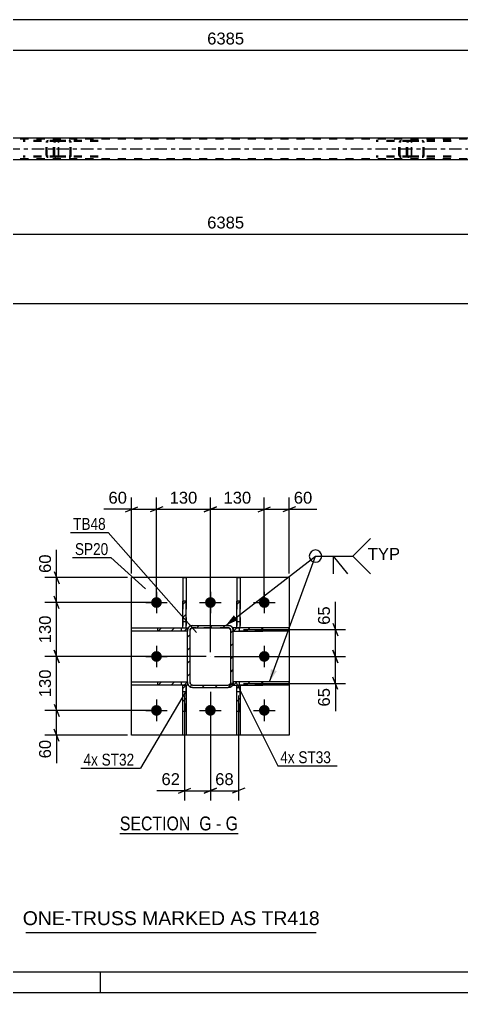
# Model space of a CAD drawing. Header units: millimetres. Extents: x -111 to 730, y -414 to 180.
# Drawn here: x 290.9 to 397.6, y -413.8 to -179.3 of the extents above; entities that cross this region are included whole.
import ezdxf

# ---------------------------------------------------------------- set-up
doc = ezdxf.new("R2010")
doc.units = ezdxf.units.MM
doc.linetypes.add('DXK_LINE_DOT2', pattern=[3.9198, 1.9599, -1.9599])
doc.linetypes.add('DXK_LINE_DOT3', pattern=[5.9187, 2.979, -0.9799, 0.9799, -0.9799])
doc.styles.add('Arial', font='ARIAL.TTF', dxfattribs={"height": 0.2})
doc.styles.add('Arial Narrow', font='ARIALN.TTF', dxfattribs={"height": 0.2})

# ---------------------------------------------------------------- blocks, each defined once
blk = doc.blocks.new('Unknown-717263172-18 - 6090')
at = {"color": 6, "linetype": 'Continuous'}
blk.add_line((315.15, -375.49), (343.65, -375.49), dxfattribs=at)
at = {"color": 0, "linetype": 'Continuous'}
blk.add_wipeout([(333.26, -374.74), (333.26, -371.24), (315.15, -371.24), (315.15, -374.74)], dxfattribs=at)
at = {"color": 7, "linetype": 'Continuous', "style": 'Arial Narrow'}
blk.add_text('SECTION ', height=3.34, dxfattribs=at).set_placement((315.15, -374.74))
at = {"color": 0, "linetype": 'Continuous'}
blk.add_wipeout([(337.29, -374.74), (337.29, -371.24), (334.31, -371.24), (334.31, -374.74)], dxfattribs=at)
at = {"color": 7, "linetype": 'Continuous', "style": 'Arial Narrow'}
blk.add_text('G', height=3.34, dxfattribs=at).set_placement((334.31, -374.74))
at = {"color": 0, "linetype": 'Continuous'}
blk.add_wipeout([(339.62, -374.74), (339.62, -371.24), (338.34, -371.24), (338.34, -374.74)], dxfattribs=at)
at = {"color": 7, "linetype": 'Continuous', "style": 'Arial Narrow'}
blk.add_text('-', height=3.34, dxfattribs=at).set_placement((338.34, -374.74))
at = {"color": 0, "linetype": 'Continuous'}
blk.add_wipeout([(343.65, -374.74), (343.65, -371.24), (340.67, -371.24), (340.67, -374.74)], dxfattribs=at)
at = {"color": 7, "linetype": 'Continuous', "style": 'Arial Narrow'}
blk.add_text('G', height=3.34, dxfattribs=at).set_placement((340.67, -374.74))
blk = doc.blocks.new('Unknown-717263172-1117')
at = {"color": 5, "linetype": 'Continuous'}
for p, q in [((-105.5, -408.83), (725.5, -408.83)), ((310.5, -413.83), (310.5, -408.83)), ((-110.5, -413.83), (730.5, -413.83))]:
    blk.add_line(p, q, dxfattribs=at)
blk = doc.blocks.new('Unknown-717263172-16076')
at = {"color": 7, "linetype": 'Continuous'}
blk.add_line((292.5, -399.33), (362.5, -399.33), dxfattribs=at)
at = {"color": 7, "style": 'Arial'}
blk.add_text('ONE-TRUSS MARKED AS TR418', height=3.3428, dxfattribs=at).set_placement((291.74, -397.58))
blk = doc.blocks.new('Part-717263172-6202 - 6090')
at = {"linetype": 'Continuous'}
h = blk.add_hatch(dxfattribs=at)
h.set_pattern_fill('', scale=0.7, style=0, pattern_type=0)
h.set_pattern_definition([(45, (331.1696, -339.7151), (-1.57154, 1.57154), [])])
h.paths.add_polyline_path([(331.17, -346.12), (331.17, -339.72), (330.37, -339.72), (330.37, -346.12)])
at = {"color": 7, "linetype": 'DXK_LINE_DOT2'}
for p, q in [((330.37, -346.12), (330.37, -339.72)), ((330.37, -339.72), (331.17, -339.72)), ((331.17, -346.12), (331.17, -339.72)), ((330.37, -341.22), (331.17, -341.22))]:
    blk.add_line(p, q, dxfattribs=at)
at = {"color": 2, "linetype": 'Continuous'}
for p, q in [((330.37, -346.12), (330.37, -339.72)), ((330.37, -339.72), (331.17, -339.72)), ((331.17, -339.72), (331.17, -346.12)), ((330.37, -351.8), (330.37, -346.12)), ((331.17, -346.12), (330.37, -346.12)), ((331.17, -346.12), (331.17, -351.8)), ((331.17, -351.8), (330.37, -351.8))]:
    blk.add_line(p, q, dxfattribs=at)
blk = doc.blocks.new('Part-717263172-6207 - 6090')
at = {"linetype": 'Continuous'}
h = blk.add_hatch(dxfattribs=at)
h.set_pattern_fill('', scale=0.7, style=0, pattern_type=0)
h.set_pattern_definition([(45, (344.169, -339.7151), (-1.57154, 1.57154), [])])
h.paths.add_polyline_path([(344.17, -346.12), (344.17, -339.72), (343.37, -339.72), (343.37, -346.12)])
at = {"color": 7, "linetype": 'DXK_LINE_DOT2'}
for p, q in [((343.37, -346.12), (343.37, -339.72)), ((343.37, -339.72), (344.17, -339.72)), ((344.17, -346.12), (344.17, -339.72)), ((343.37, -341.22), (344.17, -341.22))]:
    blk.add_line(p, q, dxfattribs=at)
at = {"color": 2, "linetype": 'Continuous'}
for p, q in [((343.37, -346.12), (343.37, -339.72)), ((343.37, -339.72), (344.17, -339.72)), ((344.17, -339.72), (344.17, -346.12)), ((343.37, -351.8), (343.37, -346.12)), ((344.17, -346.12), (343.37, -346.12)), ((344.17, -346.12), (344.17, -351.8)), ((344.17, -351.8), (343.37, -351.8))]:
    blk.add_line(p, q, dxfattribs=at)
blk = doc.blocks.new('Part-717263172-6167 - 6090')
at = {"linetype": 'Continuous'}
h = blk.add_hatch(dxfattribs=at)
h.set_pattern_fill('', scale=0.7, style=0, pattern_type=0)
h.set_pattern_definition([(45, (349.6426, -338.9048), (-1.57154, 1.57154), [])])
h.paths.add_polyline_path([(349.64, -339.7), (349.64, -338.9), (342.49, -338.9), (342.49, -339.7)])
at = {"color": 7, "linetype": 'DXK_LINE_DOT2'}
for p, q in [((349.64, -338.9), (342.49, -338.9)), ((342.49, -338.9), (342.49, -339.7)), ((349.64, -339.7), (342.49, -339.7)), ((343.99, -339.7), (343.99, -338.9))]:
    blk.add_line(p, q, dxfattribs=at)
at = {"color": 2, "linetype": 'Continuous'}
for p, q in [((349.64, -338.9), (342.49, -338.9)), ((342.49, -338.9), (342.49, -339.7)), ((342.49, -339.7), (349.64, -339.7)), ((355.99, -338.9), (349.64, -338.9)), ((349.64, -339.7), (349.64, -338.9)), ((355.99, -339.7), (349.64, -339.7)), ((355.99, -339.7), (355.99, -338.9))]:
    blk.add_line(p, q, dxfattribs=at)
blk = doc.blocks.new('Part-717263172-6172 - 6090')
at = {"linetype": 'Continuous'}
h = blk.add_hatch(dxfattribs=at)
h.set_pattern_fill('', scale=0.7, style=0, pattern_type=0)
h.set_pattern_definition([(45, (331.4852, -325.9045), (-1.57154, 1.57154), [])])
h.paths.add_polyline_path([(331.49, -326.7), (331.49, -325.9), (324.33, -325.9), (324.33, -326.7)])
at = {"color": 2, "linetype": 'Continuous'}
for p, q in [((317.99, -326.7), (317.99, -325.9)), ((317.99, -325.9), (324.33, -325.9)), ((324.33, -325.9), (331.49, -325.9)), ((324.33, -326.7), (324.33, -325.9)), ((331.49, -325.9), (331.49, -326.7)), ((324.33, -326.7), (317.99, -326.7)), ((331.49, -326.7), (324.33, -326.7))]:
    blk.add_line(p, q, dxfattribs=at)
at = {"color": 7, "linetype": 'DXK_LINE_DOT2'}
for p, q in [((324.33, -325.9), (331.49, -325.9)), ((329.99, -326.7), (329.99, -325.9)), ((331.49, -325.9), (331.49, -326.7)), ((331.49, -326.7), (324.33, -326.7))]:
    blk.add_line(p, q, dxfattribs=at)
blk = doc.blocks.new('Part-717263172-6177 - 6090')
at = {"linetype": 'Continuous'}
h = blk.add_hatch(dxfattribs=at)
h.set_pattern_fill('', scale=0.7, style=0, pattern_type=0)
h.set_pattern_definition([(45, (331.4852, -338.9045), (-1.57154, 1.57154), [])])
h.paths.add_polyline_path([(331.49, -339.7), (331.49, -338.9), (324.33, -338.9), (324.33, -339.7)])
at = {"color": 2, "linetype": 'Continuous'}
for p, q in [((317.99, -339.7), (317.99, -338.9)), ((317.99, -338.9), (324.33, -338.9)), ((324.33, -339.7), (317.99, -339.7)), ((324.33, -338.9), (331.49, -338.9)), ((324.33, -339.7), (324.33, -338.9)), ((331.49, -339.7), (324.33, -339.7)), ((331.49, -338.9), (331.49, -339.7))]:
    blk.add_line(p, q, dxfattribs=at)
at = {"color": 7, "linetype": 'DXK_LINE_DOT2'}
for p, q in [((324.33, -338.9), (331.49, -338.9)), ((331.49, -339.7), (324.33, -339.7)), ((329.99, -339.7), (329.99, -338.9)), ((331.49, -338.9), (331.49, -339.7))]:
    blk.add_line(p, q, dxfattribs=at)
blk = doc.blocks.new('Part-717263172-6192 - 6090')
at = {"linetype": 'Continuous'}
h = blk.add_hatch(dxfattribs=at)
h.set_pattern_fill('', scale=0.7, style=0, pattern_type=0)
h.set_pattern_definition([(45, (331.1702, -319.4943), (-1.57154, 1.57154), [])])
h.paths.add_polyline_path([(331.17, -325.91), (331.17, -319.49), (330.37, -319.49), (330.37, -325.91)])
at = {"color": 2, "linetype": 'Continuous'}
for p, q in [((330.37, -313.8), (330.37, -319.49)), ((330.37, -313.8), (331.17, -313.8)), ((331.17, -313.8), (331.17, -319.49)), ((330.37, -325.91), (330.37, -319.49)), ((331.17, -319.49), (330.37, -319.49)), ((331.17, -325.91), (331.17, -319.49)), ((330.37, -325.91), (331.17, -325.91))]:
    blk.add_line(p, q, dxfattribs=at)
at = {"color": 7, "linetype": 'DXK_LINE_DOT2'}
for p, q in [((330.37, -319.49), (330.37, -325.91)), ((331.17, -319.49), (331.17, -325.91)), ((330.37, -324.41), (331.17, -324.41)), ((330.37, -325.91), (331.17, -325.91))]:
    blk.add_line(p, q, dxfattribs=at)
blk = doc.blocks.new('Part-717263172-6197 - 6090')
at = {"linetype": 'Continuous'}
h = blk.add_hatch(dxfattribs=at)
h.set_pattern_fill('', scale=0.7, style=0, pattern_type=0)
h.set_pattern_definition([(45, (344.1696, -319.4943), (-1.57154, 1.57154), [])])
h.paths.add_polyline_path([(344.17, -325.91), (344.17, -319.49), (343.37, -319.49), (343.37, -325.91)])
at = {"color": 2, "linetype": 'Continuous'}
for p, q in [((343.37, -313.8), (343.37, -319.49)), ((343.37, -313.8), (344.17, -313.8)), ((344.17, -313.8), (344.17, -319.49)), ((343.37, -325.91), (343.37, -319.49)), ((344.17, -319.49), (343.37, -319.49)), ((344.17, -325.91), (344.17, -319.49)), ((343.37, -325.91), (344.17, -325.91))]:
    blk.add_line(p, q, dxfattribs=at)
at = {"color": 7, "linetype": 'DXK_LINE_DOT2'}
for p, q in [((343.37, -319.49), (343.37, -325.91)), ((344.17, -319.49), (344.17, -325.91)), ((343.37, -324.41), (344.17, -324.41)), ((343.37, -325.91), (344.17, -325.91))]:
    blk.add_line(p, q, dxfattribs=at)
blk = doc.blocks.new('Bolt-717263172-6276 - 6090')
at = {"linetype": 'Continuous'}
for points in [[(325.29, -319.81, -1), (322.69, -319.81, -1)], [(338.29, -319.81, -1), (335.69, -319.81, -1)], [(351.29, -319.81, -1), (348.69, -319.81, -1)], [(325.29, -332.81, -1), (322.69, -332.81, -1)], [(351.29, -332.81, -1), (348.69, -332.81, -1)], [(325.29, -345.81, -1), (322.69, -345.81, -1)], [(338.29, -345.81, -1), (335.69, -345.81, -1)], [(351.29, -345.81, -1), (348.69, -345.81, -1)]]:
    blk.add_hatch(color=1, dxfattribs=at).paths.add_polyline_path(points)
at = {"color": 1, "linetype": 'Continuous'}
for p, q in [((323.99, -317.21), (323.99, -322.41)), ((336.99, -317.21), (336.99, -322.41)), ((349.99, -317.21), (349.99, -322.41)), ((321.39, -319.81), (326.59, -319.81)), ((334.39, -319.81), (339.59, -319.81)), ((347.39, -319.81), (352.59, -319.81)), ((323.99, -330.21), (323.99, -335.41)), ((349.99, -330.21), (349.99, -335.41)), ((321.39, -332.81), (326.59, -332.81)), ((347.39, -332.81), (352.59, -332.81)), ((323.99, -343.21), (323.99, -348.41)), ((336.99, -343.21), (336.99, -348.41)), ((349.99, -343.21), (349.99, -348.41)), ((321.39, -345.81), (326.59, -345.81)), ((334.39, -345.81), (339.59, -345.81)), ((347.39, -345.81), (352.59, -345.81))]:
    blk.add_line(p, q, dxfattribs=at)
blk = doc.blocks.new('Part-717263172-6212 - 6090')
at = {"linetype": 'Continuous'}
h = blk.add_hatch(dxfattribs=at)
h.set_pattern_fill('', scale=0.7, style=0, pattern_type=0)
h.set_pattern_definition([(45, (342.4853, -339.1074), (-1.57154, 1.57154), [])])
h.paths.add_polyline_path([(342.39, -339.57), (342.49, -339.11), (342.49, -326.51), (342.39, -326.05), (342.13, -325.66), (341.74, -325.4), (341.29, -325.31), (332.69, -325.31), (332.23, -325.4), (331.84, -325.66), (331.58, -326.05), (331.49, -326.51), (331.49, -339.11), (331.58, -339.57), (331.84, -339.96), (332.23, -340.22), (332.69, -340.31), (341.29, -340.31), (341.74, -340.22), (342.13, -339.96)])
h.paths.add_polyline_path([(341.51, -339.66), (341.29, -339.71), (332.69, -339.71), (332.46, -339.66), (332.26, -339.53), (332.13, -339.34), (332.09, -339.11), (332.09, -326.51), (332.13, -326.28), (332.26, -326.08), (332.46, -325.95), (332.69, -325.91), (341.29, -325.91), (341.51, -325.95), (341.71, -326.08), (341.84, -326.28), (341.89, -326.51), (341.89, -339.11), (341.84, -339.34), (341.71, -339.53)])
at = {"color": 7, "linetype": 'DXK_LINE_DOT2'}
for p, q in [((331.49, -326.51), (331.58, -326.05)), ((332.23, -325.4), (332.69, -325.31)), ((332.46, -325.95), (332.26, -326.08)), ((332.69, -325.91), (332.46, -325.95)), ((332.69, -325.31), (341.29, -325.31)), ((341.29, -325.91), (332.69, -325.91)), ((341.29, -325.31), (341.74, -325.4)), ((341.51, -325.95), (341.29, -325.91)), ((341.71, -326.08), (341.51, -325.95)), ((342.39, -326.05), (342.49, -326.51)), ((331.49, -339.11), (331.49, -326.51)), ((332.13, -326.28), (332.09, -326.51)), ((332.09, -339.11), (332.09, -326.51)), ((332.26, -326.08), (332.13, -326.28)), ((341.84, -326.28), (341.71, -326.08)), ((341.89, -326.51), (341.84, -326.28)), ((341.89, -339.11), (341.89, -326.51)), ((342.49, -339.11), (342.49, -326.51)), ((331.58, -339.57), (331.49, -339.11)), ((332.09, -339.11), (332.13, -339.34)), ((332.13, -339.34), (332.26, -339.53)), ((332.26, -339.53), (332.46, -339.66)), ((332.46, -339.66), (332.69, -339.71)), ((332.69, -339.71), (341.29, -339.71)), ((341.29, -339.71), (341.51, -339.66)), ((341.51, -339.66), (341.71, -339.53)), ((341.71, -339.53), (341.84, -339.34)), ((341.84, -339.34), (341.89, -339.11)), ((342.49, -339.11), (342.39, -339.57)), ((332.69, -340.31), (332.23, -340.22)), ((332.69, -340.31), (341.29, -340.31)), ((341.74, -340.22), (341.29, -340.31))]:
    blk.add_line(p, q, dxfattribs=at)
at = {"color": 2, "linetype": 'Continuous'}
for p, q in [((331.58, -326.05), (331.49, -326.51)), ((332.69, -325.31), (332.23, -325.4)), ((332.26, -326.08), (332.46, -325.95)), ((332.46, -325.95), (332.69, -325.91)), ((332.69, -325.31), (341.29, -325.31)), ((332.69, -325.91), (341.29, -325.91)), ((341.74, -325.4), (341.29, -325.31)), ((341.29, -325.91), (341.51, -325.95)), ((341.51, -325.95), (341.71, -326.08)), ((342.49, -326.51), (342.39, -326.05)), ((331.49, -339.11), (331.49, -326.51)), ((332.09, -326.51), (332.13, -326.28)), ((332.09, -339.11), (332.09, -326.51)), ((332.13, -326.28), (332.26, -326.08)), ((341.71, -326.08), (341.84, -326.28)), ((341.84, -326.28), (341.89, -326.51)), ((341.89, -339.11), (341.89, -326.51)), ((342.49, -339.11), (342.49, -326.51)), ((331.49, -339.11), (331.58, -339.57)), ((332.13, -339.34), (332.09, -339.11)), ((332.26, -339.53), (332.13, -339.34)), ((332.46, -339.66), (332.26, -339.53)), ((332.69, -339.71), (332.46, -339.66)), ((332.69, -339.71), (341.29, -339.71)), ((341.51, -339.66), (341.29, -339.71)), ((341.71, -339.53), (341.51, -339.66)), ((341.84, -339.34), (341.71, -339.53)), ((341.89, -339.11), (341.84, -339.34)), ((342.39, -339.57), (342.49, -339.11)), ((332.23, -340.22), (332.69, -340.31)), ((332.69, -340.31), (341.29, -340.31)), ((341.29, -340.31), (341.74, -340.22))]:
    blk.add_line(p, q, dxfattribs=at)
at = {"color": 7, "linetype": 'DXK_LINE_DOT3'}
blk.add_line((336.99, -332.81), (336.99, -332.81), dxfattribs=at)
at = {"color": 7, "linetype": 'DXK_LINE_DOT2'}
for centre, start, end in [((332.69, -326.51), 112.5, 157.5), ((341.29, -326.51), 22.5, 67.5), ((332.69, -339.11), 202.5, 247.5), ((341.29, -339.11), 292.5, 337.5)]:
    blk.add_arc(centre, 1.2, start, end, dxfattribs=at)
at = {"color": 2, "linetype": 'Continuous'}
for centre, start, end in [((332.69, -326.51), 112.5, 157.5), ((341.29, -326.51), 22.5, 67.5), ((332.69, -339.11), 202.5, 247.5), ((341.29, -339.11), 292.5, 337.5)]:
    blk.add_arc(centre, 1.2, start, end, dxfattribs=at)
blk = doc.blocks.new('Part-717263172-6226 - 6090')
at = {"linetype": 'Continuous'}
h = blk.add_hatch(dxfattribs=at)
h.set_pattern_fill('', scale=0.7, style=0, pattern_type=0)
h.set_pattern_definition([(45, (349.6426, -325.9048), (-1.57154, 1.57154), [])])
h.paths.add_polyline_path([(349.64, -326.7), (349.64, -325.9), (342.49, -325.9), (342.49, -326.7)])
at = {"color": 7, "linetype": 'DXK_LINE_DOT2'}
for p, q in [((349.64, -325.9), (342.49, -325.9)), ((342.49, -325.9), (342.49, -326.7)), ((343.99, -326.7), (343.99, -325.9)), ((349.64, -326.7), (342.49, -326.7))]:
    blk.add_line(p, q, dxfattribs=at)
at = {"color": 2, "linetype": 'Continuous'}
for p, q in [((349.64, -325.9), (342.49, -325.9)), ((342.49, -325.9), (342.49, -326.7)), ((355.99, -325.9), (349.64, -325.9)), ((349.64, -326.7), (349.64, -325.9)), ((355.99, -326.7), (355.99, -325.9)), ((342.49, -326.7), (349.64, -326.7)), ((355.99, -326.7), (349.64, -326.7))]:
    blk.add_line(p, q, dxfattribs=at)
blk = doc.blocks.new('Part-717263172-6232 - 6090')
at = {"color": 2, "linetype": 'Continuous'}
for p, q in [((355.99, -313.81), (317.99, -313.81)), ((317.99, -351.81), (317.99, -313.81)), ((355.99, -313.81), (355.99, -351.81)), ((355.99, -351.81), (317.99, -351.81))]:
    blk.add_line(p, q, dxfattribs=at)
blk = doc.blocks.new('Part-717263172-2477 - 2461')
at = {"color": 7, "linetype": 'DXK_LINE_DOT2'}
for p, q in [((299.23, -208.77), (299.19, -208.95)), ((299.71, -208.47), (299.51, -208.51)), ((299.52, -208.79), (299.61, -208.73)), ((299.61, -208.73), (299.71, -208.71)), ((309.93, -208.47), (299.71, -208.47)), ((309.93, -208.71), (299.71, -208.71)), ((303.14, -208.51), (302.94, -208.47)), ((302.94, -208.71), (303.04, -208.73)), ((303.04, -208.73), (303.12, -208.79)), ((303.45, -208.95), (303.41, -208.77)), ((299.19, -211.99), (299.19, -208.95)), ((299.45, -208.95), (299.47, -208.86)), ((299.45, -211.99), (299.45, -208.95)), ((299.47, -208.86), (299.52, -208.79)), ((303.12, -208.79), (303.18, -208.86)), ((303.18, -208.86), (303.2, -208.95)), ((303.2, -211.99), (303.2, -208.95)), ((303.45, -211.99), (303.45, -208.95)), ((299.19, -211.99), (299.23, -212.18)), ((299.47, -212.09), (299.45, -211.99)), ((299.52, -212.16), (299.47, -212.09)), ((299.51, -212.44), (299.71, -212.47)), ((299.61, -212.22), (299.52, -212.16)), ((299.71, -212.23), (299.61, -212.22)), ((309.93, -212.23), (299.71, -212.23)), ((309.93, -212.47), (299.71, -212.47)), ((303.04, -212.22), (302.94, -212.23)), ((302.94, -212.47), (303.14, -212.44)), ((303.12, -212.16), (303.04, -212.22)), ((303.18, -212.09), (303.12, -212.16)), ((303.2, -211.99), (303.18, -212.09)), ((303.41, -212.18), (303.45, -211.99))]:
    blk.add_line(p, q, dxfattribs=at)
for centre, start, end in [((299.69, -208.98), 110.7583, 155.6801), ((302.96, -208.98), 24.3199, 69.2417), ((299.69, -211.97), 204.3199, 249.2417), ((302.96, -211.97), 290.7583, 335.6801)]:
    blk.add_arc(centre, 0.496, start, end, dxfattribs=at)
blk = doc.blocks.new('Part-717263172-2478 - 2461')
at = {"color": 7, "linetype": 'DXK_LINE_DOT2'}
for p, q in [((384.37, -208.77), (384.33, -208.95)), ((384.84, -208.47), (384.64, -208.51)), ((384.66, -208.79), (384.74, -208.73)), ((384.74, -208.73), (384.84, -208.71)), ((395.07, -208.47), (384.84, -208.47)), ((395.07, -208.71), (384.84, -208.71)), ((388.27, -208.51), (388.07, -208.47)), ((388.07, -208.71), (388.17, -208.73)), ((388.17, -208.73), (388.26, -208.79)), ((388.59, -208.95), (388.55, -208.77)), ((384.33, -211.99), (384.33, -208.95)), ((384.58, -208.95), (384.6, -208.86)), ((384.58, -211.99), (384.58, -208.95)), ((384.6, -208.86), (384.66, -208.79)), ((388.26, -208.79), (388.31, -208.86)), ((388.31, -208.86), (388.33, -208.95)), ((388.33, -211.99), (388.33, -208.95)), ((388.59, -211.99), (388.59, -208.95)), ((384.33, -211.99), (384.37, -212.18)), ((384.6, -212.09), (384.58, -211.99)), ((384.66, -212.16), (384.6, -212.09)), ((384.64, -212.44), (384.84, -212.47)), ((384.74, -212.22), (384.66, -212.16)), ((384.84, -212.23), (384.74, -212.22)), ((395.07, -212.23), (384.84, -212.23)), ((395.07, -212.47), (384.84, -212.47)), ((388.17, -212.22), (388.07, -212.23)), ((388.07, -212.47), (388.27, -212.44)), ((388.26, -212.16), (388.17, -212.22)), ((388.31, -212.09), (388.26, -212.16)), ((388.33, -211.99), (388.31, -212.09)), ((388.55, -212.18), (388.59, -211.99))]:
    blk.add_line(p, q, dxfattribs=at)
for centre, start, end in [((384.82, -208.98), 110.7583, 155.6801), ((388.09, -208.98), 24.3199, 69.2417), ((384.82, -211.97), 204.3199, 249.2417), ((388.09, -211.97), 290.7583, 335.6801)]:
    blk.add_arc(centre, 0.496, start, end, dxfattribs=at)
blk = doc.blocks.new('Part-717263172-2663 - 2461')
at = {"color": 7, "linetype": 'DXK_LINE_DOT2'}
for p, q in [((606.69, -208.07), (-49.34, -208.07)), ((606.69, -212.87), (-49.34, -212.87))]:
    blk.add_line(p, q, dxfattribs=at)
at = {"color": 2, "linetype": 'Continuous'}
for p, q in [((467.58, -207.83), (218.17, -207.83)), ((606.69, -213.11), (-49.34, -213.11))]:
    blk.add_line(p, q, dxfattribs=at)
at = {"color": 7, "linetype": 'DXK_LINE_DOT3'}
blk.add_line((-49.34, -210.47), (606.4, -210.47), dxfattribs=at)
blk = doc.blocks.new('Part-717263172-2712 - 2461')
at = {"color": 7, "linetype": 'DXK_LINE_DOT2'}
for p, q in [((300.19, -208.47), (291.86, -208.47)), ((300.19, -208.71), (291.86, -208.71)), ((297.39, -208.77), (297.35, -208.95)), ((297.85, -208.47), (297.66, -208.51)), ((297.67, -208.79), (297.76, -208.73)), ((297.76, -208.73), (297.85, -208.71)), ((299.19, -208.71), (299.19, -208.47)), ((300.29, -208.51), (300.19, -208.47)), ((300.19, -208.71), (300.24, -208.73)), ((300.24, -208.73), (300.28, -208.79)), ((300.38, -208.62), (300.29, -208.51)), ((300.44, -208.77), (300.38, -208.62)), ((300.46, -208.95), (300.44, -208.77)), ((297.35, -211.99), (297.35, -208.95)), ((297.6, -208.95), (297.62, -208.86)), ((297.6, -211.99), (297.6, -208.95)), ((297.62, -208.86), (297.67, -208.79)), ((300.28, -208.79), (300.31, -208.86)), ((300.31, -208.86), (300.32, -208.95)), ((300.32, -211.99), (300.32, -208.95)), ((300.46, -211.99), (300.46, -208.95)), ((300.19, -212.23), (291.86, -212.23)), ((300.19, -212.47), (291.86, -212.47)), ((297.35, -211.99), (297.39, -212.18)), ((297.62, -212.09), (297.6, -211.99)), ((297.67, -212.16), (297.62, -212.09)), ((297.66, -212.44), (297.85, -212.47)), ((297.76, -212.22), (297.67, -212.16)), ((297.85, -212.23), (297.76, -212.22)), ((299.19, -212.47), (299.19, -212.23)), ((300.24, -212.22), (300.19, -212.23)), ((300.19, -212.47), (300.29, -212.44)), ((300.28, -212.16), (300.24, -212.22)), ((300.31, -212.09), (300.28, -212.16)), ((300.29, -212.44), (300.38, -212.33)), ((300.32, -211.99), (300.31, -212.09)), ((300.38, -212.33), (300.44, -212.18)), ((300.44, -212.18), (300.46, -211.99))]:
    blk.add_line(p, q, dxfattribs=at)
for centre, start, end in [((297.84, -208.97), 111.1941, 156.1506), ((297.84, -211.98), 203.8494, 248.8059)]:
    blk.add_arc(centre, 0.492, start, end, dxfattribs=at)
blk = doc.blocks.new('Part-717263172-2714 - 2461')
at = {"color": 7, "linetype": 'DXK_LINE_DOT2'}
for p, q in [((385.32, -208.47), (377, -208.47)), ((385.32, -208.71), (377, -208.71)), ((382.52, -208.77), (382.48, -208.95)), ((382.99, -208.47), (382.79, -208.51)), ((382.81, -208.79), (382.89, -208.73)), ((382.89, -208.73), (382.99, -208.71)), ((384.33, -208.71), (384.33, -208.47)), ((385.42, -208.51), (385.32, -208.47)), ((385.32, -208.71), (385.37, -208.73)), ((385.37, -208.73), (385.42, -208.79)), ((385.51, -208.62), (385.42, -208.51)), ((385.57, -208.77), (385.51, -208.62)), ((385.59, -208.95), (385.57, -208.77)), ((382.48, -211.99), (382.48, -208.95)), ((382.73, -208.95), (382.75, -208.86)), ((382.73, -211.99), (382.73, -208.95)), ((382.75, -208.86), (382.81, -208.79)), ((385.42, -208.79), (385.45, -208.86)), ((385.45, -208.86), (385.46, -208.95)), ((385.46, -211.99), (385.46, -208.95)), ((385.59, -211.99), (385.59, -208.95)), ((385.32, -212.23), (377, -212.23)), ((385.32, -212.47), (377, -212.47)), ((382.48, -211.99), (382.52, -212.18)), ((382.75, -212.09), (382.73, -211.99)), ((382.81, -212.16), (382.75, -212.09)), ((382.79, -212.44), (382.99, -212.47)), ((382.89, -212.22), (382.81, -212.16)), ((382.99, -212.23), (382.89, -212.22)), ((384.33, -212.47), (384.33, -212.23)), ((385.37, -212.22), (385.32, -212.23)), ((385.32, -212.47), (385.42, -212.44)), ((385.42, -212.16), (385.37, -212.22)), ((385.45, -212.09), (385.42, -212.16)), ((385.42, -212.44), (385.51, -212.33)), ((385.46, -211.99), (385.45, -212.09)), ((385.51, -212.33), (385.57, -212.18)), ((385.57, -212.18), (385.59, -211.99))]:
    blk.add_line(p, q, dxfattribs=at)
for centre, start, end in [((382.97, -208.97), 111.1941, 156.1506), ((382.97, -211.98), 203.8494, 248.8059)]:
    blk.add_arc(centre, 0.492, start, end, dxfattribs=at)
blk = doc.blocks.new('StraightDimension-717263172-6330 - 6090')
at = {"color": 7, "linetype": 'Continuous'}
for p, q in [((336.99, -341.31), (336.99, -367.57)), ((343.77, -342.22), (343.77, -367.57)), ((335.49, -365.77), (338.49, -364.57)), ((336.99, -365.17), (343.77, -365.17)), ((345.27, -364.57), (342.27, -365.77))]:
    blk.add_line(p, q, dxfattribs=at)
at = {"color": 0}
blk.add_wipeout([(343.2, -364.42), (343.2, -360.22), (337.55, -360.22), (337.55, -364.42)], dxfattribs=at)
at = {"color": 3, "style": 'Arial'}
blk.add_text('68', height=2.865, dxfattribs=at).set_placement((338.15, -363.82))
blk = doc.blocks.new('StraightDimension-717263172-15812 - 6090')
at = {"color": 7, "linetype": 'Continuous'}
for p, q in [((299.29, -344.31), (300.49, -347.31)), ((322.99, -345.81), (297.04, -345.81)), ((299.89, -351.81), (299.89, -345.81)), ((316.99, -351.81), (297.04, -351.81)), ((300.49, -353.31), (299.29, -350.31))]:
    blk.add_line(p, q, dxfattribs=at)
at = {"color": 0}
blk.add_wipeout([(299.14, -352.33), (294.94, -352.33), (294.94, -357.98), (299.14, -357.98)], dxfattribs=at)
at = {"color": 7, "linetype": 'Continuous'}
blk.add_line((299.89, -351.81), (299.89, -358.5), dxfattribs=at)
blk.add_line((299.89, -351.81), (299.89, -358.5), dxfattribs=at)
at = {"color": 3, "style": 'Arial'}
blk.add_text('60', height=2.865, rotation=90.0002, dxfattribs=at).set_placement((298.54, -357.38))
blk = doc.blocks.new('StraightDimension-717263172-15867 - 6090')
at = {"color": 7, "linetype": 'Continuous'}
for p, q in [((317.99, -312.81), (317.99, -294.47)), ((323.99, -318.81), (323.99, -294.47)), ((316.49, -297.92), (319.49, -296.72)), ((317.99, -297.32), (323.99, -297.32)), ((325.49, -296.72), (322.49, -297.92))]:
    blk.add_line(p, q, dxfattribs=at)
at = {"color": 0}
blk.add_wipeout([(317.46, -296.57), (317.46, -292.37), (311.81, -292.37), (311.81, -296.57)], dxfattribs=at)
at = {"color": 7, "linetype": 'Continuous'}
blk.add_line((317.99, -297.32), (311.29, -297.32), dxfattribs=at)
blk.add_line((317.99, -297.32), (311.29, -297.32), dxfattribs=at)
at = {"color": 3, "style": 'Arial'}
blk.add_text('60', height=2.865, dxfattribs=at).set_placement((312.41, -295.97))
blk = doc.blocks.new('StraightDimension-717263172-6324 - 6090')
at = {"color": 7, "linetype": 'Continuous'}
for p, q in [((330.77, -342.22), (330.77, -367.57)), ((336.99, -341.31), (336.99, -367.57)), ((329.27, -365.77), (332.27, -364.57)), ((330.77, -365.17), (336.99, -365.17)), ((338.49, -364.57), (335.49, -365.77))]:
    blk.add_line(p, q, dxfattribs=at)
at = {"color": 0}
blk.add_wipeout([(330.24, -364.42), (330.24, -360.22), (324.6, -360.22), (324.6, -364.42)], dxfattribs=at)
at = {"color": 7, "linetype": 'Continuous'}
blk.add_line((330.77, -365.17), (324.07, -365.17), dxfattribs=at)
blk.add_line((330.77, -365.17), (324.07, -365.17), dxfattribs=at)
at = {"color": 3, "style": 'Arial'}
blk.add_text('62', height=2.865, dxfattribs=at).set_placement((325.2, -363.82))
blk = doc.blocks.new('StraightDimension-717263172-15809 - 6090')
at = {"color": 7, "linetype": 'Continuous'}
for p, q in [((316.99, -313.81), (297.04, -313.81)), ((299.29, -312.31), (300.49, -315.31)), ((299.89, -319.81), (299.89, -313.81)), ((300.49, -321.31), (299.29, -318.31)), ((322.99, -319.81), (297.04, -319.81))]:
    blk.add_line(p, q, dxfattribs=at)
at = {"color": 0}
blk.add_wipeout([(299.14, -307.64), (294.94, -307.64), (294.94, -313.28), (299.14, -313.28)], dxfattribs=at)
at = {"color": 7, "linetype": 'Continuous'}
blk.add_line((299.89, -313.81), (299.89, -307.11), dxfattribs=at)
blk.add_line((299.89, -313.81), (299.89, -307.11), dxfattribs=at)
at = {"color": 3, "style": 'Arial'}
blk.add_text('60', height=2.865, rotation=90.0002, dxfattribs=at).set_placement((298.54, -312.68))
blk = doc.blocks.new('StraightDimension-717263172-15810 - 6090')
at = {"color": 7, "linetype": 'Continuous'}
for p, q in [((300.49, -321.31), (299.29, -318.31)), ((322.99, -319.81), (297.04, -319.81)), ((299.89, -332.81), (299.89, -319.81)), ((335.99, -332.81), (297.04, -332.81)), ((299.29, -331.31), (300.49, -334.31))]:
    blk.add_line(p, q, dxfattribs=at)
at = {"color": 0}
blk.add_wipeout([(299.14, -322.37), (294.94, -322.37), (294.94, -330.24), (299.14, -330.24)], dxfattribs=at)
at = {"color": 3, "style": 'Arial'}
blk.add_text('130', height=2.865, rotation=90.0002, dxfattribs=at).set_placement((298.54, -329.64))
blk = doc.blocks.new('StraightDimension-717263172-15811 - 6090')
at = {"color": 7, "linetype": 'Continuous'}
for p, q in [((335.99, -332.81), (297.04, -332.81)), ((300.49, -334.31), (299.29, -331.31)), ((299.89, -345.81), (299.89, -332.81)), ((299.29, -344.31), (300.49, -347.31)), ((322.99, -345.81), (297.04, -345.81))]:
    blk.add_line(p, q, dxfattribs=at)
at = {"color": 0}
blk.add_wipeout([(299.14, -335.37), (294.94, -335.37), (294.94, -343.24), (299.14, -343.24)], dxfattribs=at)
at = {"color": 3, "style": 'Arial'}
blk.add_text('130', height=2.865, rotation=90.0002, dxfattribs=at).set_placement((298.54, -342.64))
blk = doc.blocks.new('StraightDimension-717263172-15864 - 6090')
at = {"color": 7, "linetype": 'Continuous'}
for p, q in [((349.99, -318.81), (349.99, -294.47)), ((355.99, -312.81), (355.99, -294.47)), ((348.49, -297.92), (351.49, -296.72)), ((349.99, -297.32), (355.99, -297.32)), ((357.49, -296.72), (354.49, -297.92))]:
    blk.add_line(p, q, dxfattribs=at)
at = {"color": 0}
blk.add_wipeout([(362.16, -296.57), (362.16, -292.37), (356.51, -292.37), (356.51, -296.57)], dxfattribs=at)
at = {"color": 7, "linetype": 'Continuous'}
blk.add_line((355.99, -297.32), (362.68, -297.32), dxfattribs=at)
blk.add_line((355.99, -297.32), (362.68, -297.32), dxfattribs=at)
at = {"color": 3, "style": 'Arial'}
blk.add_text('60', height=2.865, dxfattribs=at).set_placement((357.11, -295.97))
blk = doc.blocks.new('StraightDimension-717263172-15865 - 6090')
at = {"color": 7, "linetype": 'Continuous'}
for p, q in [((336.99, -331.81), (336.99, -294.47)), ((349.99, -318.81), (349.99, -294.47)), ((338.49, -296.72), (335.49, -297.92)), ((336.99, -297.32), (349.99, -297.32)), ((348.49, -297.92), (351.49, -296.72))]:
    blk.add_line(p, q, dxfattribs=at)
at = {"color": 0}
blk.add_wipeout([(347.42, -296.57), (347.42, -292.37), (339.55, -292.37), (339.55, -296.57)], dxfattribs=at)
at = {"color": 3, "style": 'Arial'}
blk.add_text('130', height=2.865, dxfattribs=at).set_placement((340.15, -295.97))
blk = doc.blocks.new('StraightDimension-717263172-15866 - 6090')
at = {"color": 7, "linetype": 'Continuous'}
for p, q in [((323.99, -318.81), (323.99, -294.47)), ((336.99, -331.81), (336.99, -294.47)), ((325.49, -296.72), (322.49, -297.92)), ((323.99, -297.32), (336.99, -297.32)), ((335.49, -297.92), (338.49, -296.72))]:
    blk.add_line(p, q, dxfattribs=at)
at = {"color": 0}
blk.add_wipeout([(334.42, -296.57), (334.42, -292.37), (326.55, -292.37), (326.55, -296.57)], dxfattribs=at)
at = {"color": 3, "style": 'Arial'}
blk.add_text('130', height=2.865, dxfattribs=at).set_placement((327.15, -295.97))
blk = doc.blocks.new('StraightDimension-717263172-15918 - 6090')
at = {"color": 7, "linetype": 'Continuous'}
for p, q in [((366.56, -324.8), (367.76, -327.8)), ((344.99, -326.3), (369.56, -326.3)), ((367.16, -332.81), (367.16, -326.3)), ((337.99, -332.81), (369.56, -332.81)), ((367.76, -334.31), (366.56, -331.31))]:
    blk.add_line(p, q, dxfattribs=at)
at = {"color": 0}
blk.add_wipeout([(366.41, -320.13), (362.21, -320.13), (362.21, -325.78), (366.41, -325.78)], dxfattribs=at)
at = {"color": 7, "linetype": 'Continuous'}
blk.add_line((367.16, -326.3), (367.16, -319.61), dxfattribs=at)
blk.add_line((367.16, -326.3), (367.16, -319.61), dxfattribs=at)
at = {"color": 3, "style": 'Arial'}
blk.add_text('65', height=2.865, rotation=90.0002, dxfattribs=at).set_placement((365.81, -325.18))
blk = doc.blocks.new('StraightDimension-717263172-15919 - 6090')
at = {"color": 7, "linetype": 'Continuous'}
for p, q in [((337.99, -332.81), (369.56, -332.81)), ((366.56, -331.31), (367.76, -334.31)), ((367.16, -339.3), (367.16, -332.81)), ((344.99, -339.3), (369.56, -339.3)), ((367.76, -340.8), (366.56, -337.8))]:
    blk.add_line(p, q, dxfattribs=at)
at = {"color": 0}
blk.add_wipeout([(366.41, -339.83), (362.21, -339.83), (362.21, -345.48), (366.41, -345.48)], dxfattribs=at)
at = {"color": 7, "linetype": 'Continuous'}
blk.add_line((367.16, -339.3), (367.16, -346), dxfattribs=at)
blk.add_line((367.16, -339.3), (367.16, -346), dxfattribs=at)
at = {"color": 3, "style": 'Arial'}
blk.add_text('65', height=2.865, rotation=90.0002, dxfattribs=at).set_placement((365.81, -344.88))
blk = doc.blocks.new('StraightDimension-717263172-2727 - 2461')
at = {"color": 7, "linetype": 'Continuous'}
blk.add_line((-58.6, -247.74), (607.89, -247.74), dxfattribs=at)
blk = doc.blocks.new('StraightDimension-717263172-2749 - 2461')
at = {"color": 7, "linetype": 'Continuous'}
for p, q in [((212.97, -214.52), (212.97, -241.18)), ((468.38, -214.52), (468.38, -243.41)), ((214.47, -230.39), (211.47, -231.59)), ((212.97, -230.99), (468.38, -230.99)), ((466.88, -231.59), (469.88, -230.39))]:
    blk.add_line(p, q, dxfattribs=at)
at = {"color": 0}
blk.add_wipeout([(345.72, -230.24), (345.72, -226.04), (335.62, -226.04), (335.62, -230.24)], dxfattribs=at)
at = {"color": 0, "linetype": 'Continuous'}
blk.add_wipeout([(467.78, -231.69), (463.58, -231.69), (463.58, -244.01), (467.78, -244.01)], dxfattribs=at)
at = {"color": 3, "style": 'Arial'}
blk.add_text('6385', height=2.865, dxfattribs=at).set_placement((336.22, -229.64))
at = {"color": 3, "linetype": 'Continuous', "style": 'Arial'}
blk.add_text('14428', height=2.865, rotation=90.0002, dxfattribs=at).set_placement((467.18, -243.41))
blk = doc.blocks.new('StraightDimension-717263172-2803 - 2461')
at = {"color": 7, "linetype": 'Continuous'}
for p, q in [((212.97, -206.43), (212.97, -183.78)), ((468.38, -206.43), (468.38, -183.78)), ((214.47, -186.03), (211.47, -187.23)), ((212.97, -186.63), (468.38, -186.63)), ((466.88, -187.23), (469.88, -186.03))]:
    blk.add_line(p, q, dxfattribs=at)
at = {"color": 0}
blk.add_wipeout([(345.72, -185.88), (345.72, -181.68), (335.62, -181.68), (335.62, -185.88)], dxfattribs=at)
at = {"color": 3, "style": 'Arial'}
blk.add_text('6385', height=2.865, dxfattribs=at).set_placement((336.22, -185.28))
blk = doc.blocks.new('StraightDimension-717263172-2867 - 2461')
at = {"color": 7, "linetype": 'Continuous'}
blk.add_line((-57.96, -179.25), (607.25, -179.25), dxfattribs=at)
blk = doc.blocks.new('Mark-717263172-6208 - 6090')
at = {"color": 0}
blk.add_wipeout([(311.74, -302.29), (311.74, -299.29), (303.89, -299.29), (303.89, -302.29)], dxfattribs=at)
blk.add_wipeout([(311.74, -302.29), (311.74, -299.29), (303.89, -299.29), (303.89, -302.29)], dxfattribs=at)
at = {"color": 30, "linetype": 'Continuous'}
for p in [(303.29, -302.89), (333.67, -327.01)]:
    blk.add_line(p, (312.34, -302.89), dxfattribs=at)
at = {"color": 3, "style": 'Arial Narrow'}
blk.add_text('TB48', height=2.863, dxfattribs=at).set_placement((303.89, -302.29))
blk = doc.blocks.new('MarkSet-717263172-6446 - 6090')
at = {"color": 0}
blk.add_wipeout([(357.31, -358.54), (357.31, -355.54), (353.84, -355.54), (353.84, -358.54)], dxfattribs=at)
blk.add_wipeout([(357.31, -358.54), (357.31, -355.54), (353.84, -355.54), (353.84, -358.54)], dxfattribs=at)
at = {"color": 30, "linetype": 'Continuous'}
blk.add_line((343.24, -339.1), (353.24, -359.14), dxfattribs=at)
at = {"color": 0}
blk.add_wipeout([(366.06, -358.54), (366.06, -355.54), (358.21, -355.54), (358.21, -358.54)], dxfattribs=at)
blk.add_wipeout([(366.06, -358.54), (366.06, -355.54), (358.21, -355.54), (358.21, -358.54)], dxfattribs=at)
at = {"color": 30, "linetype": 'Continuous'}
blk.add_line((353.24, -359.14), (367.56, -359.14), dxfattribs=at)
at = {"color": 3, "style": 'Arial Narrow'}
for s, p in [('4x', (353.84, -358.54)), ('ST33', (358.21, -358.54))]:
    blk.add_text(s, height=2.863, dxfattribs=at).set_placement(p)
blk = doc.blocks.new('Mark-717263172-6228 - 6090')
at = {"color": 0}
blk.add_wipeout([(312.35, -308.36), (312.35, -305.36), (304.32, -305.36), (304.32, -308.36)], dxfattribs=at)
blk.add_wipeout([(312.35, -308.36), (312.35, -305.36), (304.32, -305.36), (304.32, -308.36)], dxfattribs=at)
at = {"color": 30, "linetype": 'Continuous'}
for p in [(303.72, -308.96), (321.37, -316.54)]:
    blk.add_line(p, (312.95, -308.96), dxfattribs=at)
at = {"color": 3, "style": 'Arial Narrow'}
blk.add_text('SP20', height=2.863, dxfattribs=at).set_placement((304.32, -308.36))
blk = doc.blocks.new('MarkSet-717263172-6476 - 6090')
at = {"color": 30, "linetype": 'Continuous'}
blk.add_line((331.17, -341.13), (320.11, -359.72), dxfattribs=at)
at = {"color": 0}
blk.add_wipeout([(309.86, -359.12), (309.86, -356.12), (306.38, -356.12), (306.38, -359.12)], dxfattribs=at)
blk.add_wipeout([(309.86, -359.12), (309.86, -356.12), (306.38, -356.12), (306.38, -359.12)], dxfattribs=at)
blk.add_wipeout([(318.61, -359.12), (318.61, -356.12), (310.76, -356.12), (310.76, -359.12)], dxfattribs=at)
blk.add_wipeout([(318.61, -359.12), (318.61, -356.12), (310.76, -356.12), (310.76, -359.12)], dxfattribs=at)
at = {"color": 30, "linetype": 'Continuous'}
blk.add_line((305.78, -359.72), (320.11, -359.72), dxfattribs=at)
at = {"color": 3, "style": 'Arial Narrow'}
for s, p in [('4x', (306.38, -359.12)), ('ST32', (310.76, -359.12))]:
    blk.add_text(s, height=2.863, dxfattribs=at).set_placement(p)
blk = doc.blocks.new('WeldMark-717263172-15973 - 6090')
at = {"linetype": 'Continuous'}
for points in [[(343.56, -324.07), (340.73, -325.31), (342.64, -322.88)], [(353, -336.35), (351.27, -338.9), (351.59, -335.83)], [(353, -336.35), (351.27, -338.9), (351.59, -335.83)]]:
    blk.add_hatch(color=30, dxfattribs=at).paths.add_polyline_path(points)
at = {"color": 30, "linetype": 'Continuous'}
for p, q in [((340.73, -325.31), (362.35, -308.62)), ((351.27, -338.9), (362.35, -308.62)), ((351.27, -338.9), (362.35, -308.62)), ((362.35, -308.62), (371.35, -308.62))]:
    blk.add_line(p, q, dxfattribs=at)
at = {"color": 3, "linetype": 'Continuous'}
for q in [(370.06, -312.91), (366.63, -312.91)]:
    blk.add_line((366.63, -308.62), q, dxfattribs=at)
for start, end in [(90, 270), (270, 90)]:
    blk.add_arc((362.35, -308.62), 1.5, start, end, dxfattribs=at)
at = {"color": 0, "linetype": 'Continuous'}
blk.add_wipeout([(382.72, -309.52), (382.72, -306.52), (374.95, -306.52), (374.95, -309.52)], dxfattribs=at)
blk.add_wipeout([(382.72, -309.52), (382.72, -306.52), (374.95, -306.52), (374.95, -309.52)], dxfattribs=at)
at = {"color": 3, "linetype": 'Continuous'}
for q in [(375.63, -304.34), (375.63, -312.91)]:
    blk.add_line((371.35, -308.62), q, dxfattribs=at)
at = {"color": 3, "linetype": 'Continuous', "style": 'Arial'}
blk.add_text('TYP', height=2.865, dxfattribs=at).set_placement((374.95, -309.52))

msp = doc.modelspace()

# ---------------------------------------------------------------- block references
for name in ['Part-717263172-2663 - 2461', 'Part-717263172-2712 - 2461', 'Part-717263172-2477 - 2461', 'Part-717263172-2714 - 2461', 'Part-717263172-2478 - 2461', 'Part-717263172-6232 - 6090', 'Part-717263172-6192 - 6090', 'Part-717263172-6197 - 6090', 'Bolt-717263172-6276 - 6090', 'Part-717263172-6172 - 6090', 'Part-717263172-6212 - 6090', 'Part-717263172-6226 - 6090', 'Part-717263172-6177 - 6090', 'Part-717263172-6202 - 6090', 'Part-717263172-6167 - 6090', 'Part-717263172-6207 - 6090', 'Unknown-717263172-18 - 6090', 'Unknown-717263172-16076']:
    msp.add_blockref(name, (0, 0))

# ---------------------------------------------------------------- next in the draw order: block references
msp.add_blockref('Unknown-717263172-1117', (0, 0))

# ---------------------------------------------------------------- next in the draw order: block references
for name in ['StraightDimension-717263172-2803 - 2461', 'StraightDimension-717263172-2727 - 2461', 'StraightDimension-717263172-15867 - 6090', 'StraightDimension-717263172-15864 - 6090', 'StraightDimension-717263172-6330 - 6090', 'StraightDimension-717263172-15812 - 6090']:
    msp.add_blockref(name, (0, 0))

# ---------------------------------------------------------------- next in the draw order: block references
for name in ['StraightDimension-717263172-2867 - 2461', 'StraightDimension-717263172-2749 - 2461', 'StraightDimension-717263172-15809 - 6090', 'StraightDimension-717263172-6324 - 6090']:
    msp.add_blockref(name, (0, 0))

# ---------------------------------------------------------------- next in the draw order: block references
msp.add_blockref('StraightDimension-717263172-15810 - 6090', (0, 0))

# ---------------------------------------------------------------- next in the draw order: block references
msp.add_blockref('StraightDimension-717263172-15811 - 6090', (0, 0))

# ---------------------------------------------------------------- next in the draw order: block references
for name in ['StraightDimension-717263172-15865 - 6090', 'MarkSet-717263172-6476 - 6090']:
    msp.add_blockref(name, (0, 0))

# ---------------------------------------------------------------- next in the draw order: block references
msp.add_blockref('StraightDimension-717263172-15866 - 6090', (0, 0))

# ---------------------------------------------------------------- next in the draw order: block references
for name in ['Mark-717263172-6208 - 6090', 'StraightDimension-717263172-15918 - 6090']:
    msp.add_blockref(name, (0, 0))

# ---------------------------------------------------------------- next in the draw order: block references
for name in ['Mark-717263172-6228 - 6090', 'StraightDimension-717263172-15919 - 6090']:
    msp.add_blockref(name, (0, 0))

# ---------------------------------------------------------------- next in the draw order: block references
msp.add_blockref('MarkSet-717263172-6446 - 6090', (0, 0))

# ---------------------------------------------------------------- next in the draw order: block references
msp.add_blockref('WeldMark-717263172-15973 - 6090', (0, 0))

doc.saveas('drawing.dxf')
